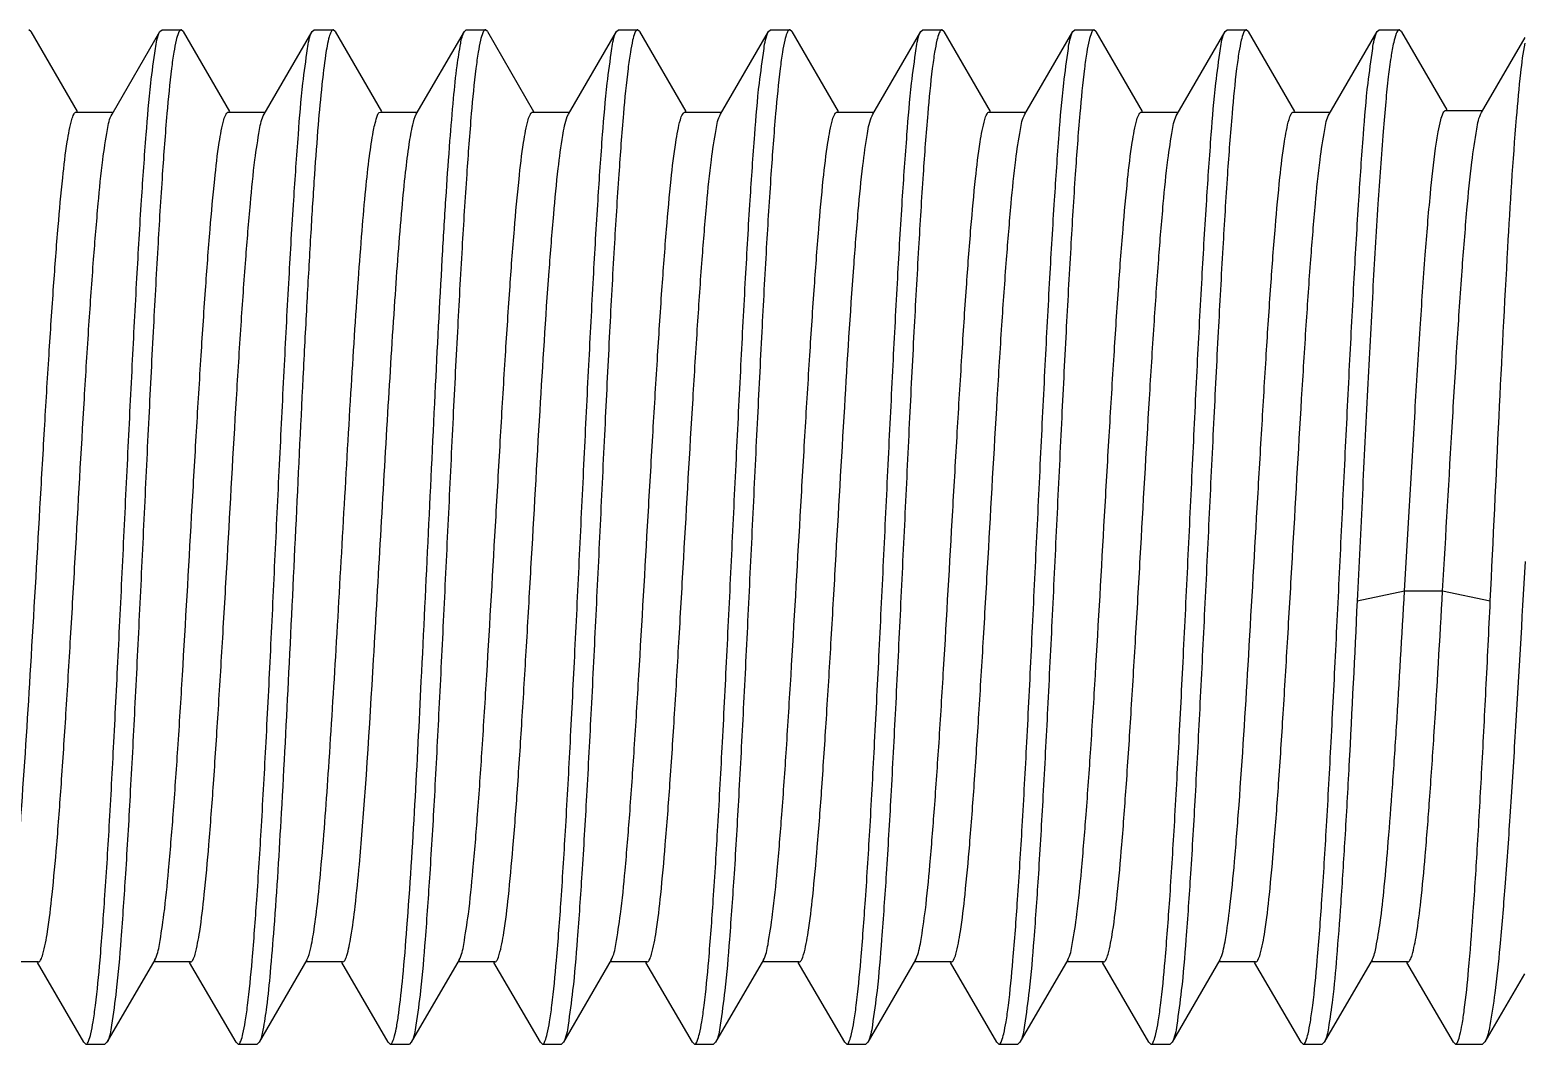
# Model space of a CAD drawing. Extents: x 1725261 to 1937680, y 860327 to 1571294.
# Drawn here: x 1850556 to 1850674.7, y 1227794.4 to 1227874.9 of the extents above; entities that cross this region are included whole.
import ezdxf

# ---------------------------------------------------------------- set-up
doc = ezdxf.new("R2010")
doc.units = 0
doc.header["$LTSCALE"] = 1000
doc.header["$MEASUREMENT"] = 0

msp = doc.modelspace()

# ---------------------------------------------------------------- linework, layer by layer
at = {"linetype": 'Continuous'}
for p, q in [((1850556.03, 1227874.78), (1850555.87, 1227874.91)), ((1850556.03, 1227874.78), (1850559.71, 1227868.43)), ((1850562.47, 1227868.23), (1850566.28, 1227874.78)), ((1850566.28, 1227874.78), (1850566.44, 1227874.91)), ((1850566.44, 1227874.91), (1850567.95, 1227874.91)), ((1850566.44, 1227874.91), (1850567.95, 1227874.91)), ((1850567.95, 1227874.91), (1850567.93, 1227874.91)), ((1850568.11, 1227874.78), (1850567.95, 1227874.91)), ((1850568.11, 1227874.78), (1850571.79, 1227868.43)), ((1850574.55, 1227868.23), (1850578.36, 1227874.78)), ((1850578.36, 1227874.78), (1850578.52, 1227874.91)), ((1850578.52, 1227874.91), (1850580.04, 1227874.91)), ((1850578.52, 1227874.91), (1850580.04, 1227874.91)), ((1850580.04, 1227874.91), (1850580.01, 1227874.91)), ((1850580.19, 1227874.78), (1850580.04, 1227874.91)), ((1850580.19, 1227874.78), (1850583.87, 1227868.43)), ((1850586.63, 1227868.23), (1850590.45, 1227874.78)), ((1850590.45, 1227874.78), (1850590.6, 1227874.91)), ((1850590.6, 1227874.91), (1850592.12, 1227874.91)), ((1850590.6, 1227874.91), (1850592.12, 1227874.91)), ((1850592.12, 1227874.91), (1850592.09, 1227874.91)), ((1850592.28, 1227874.78), (1850592.12, 1227874.91)), ((1850592.28, 1227874.78), (1850595.95, 1227868.43)), ((1850598.72, 1227868.23), (1850602.53, 1227874.78)), ((1850602.53, 1227874.78), (1850602.69, 1227874.91)), ((1850602.69, 1227874.91), (1850604.2, 1227874.91)), ((1850602.69, 1227874.91), (1850604.2, 1227874.91)), ((1850604.2, 1227874.91), (1850604.18, 1227874.91)), ((1850604.36, 1227874.78), (1850604.2, 1227874.91)), ((1850604.36, 1227874.78), (1850608.04, 1227868.43)), ((1850610.8, 1227868.23), (1850614.61, 1227874.78)), ((1850614.61, 1227874.78), (1850614.77, 1227874.91)), ((1850614.77, 1227874.91), (1850616.28, 1227874.91)), ((1850614.77, 1227874.91), (1850616.28, 1227874.91)), ((1850616.28, 1227874.91), (1850616.26, 1227874.91)), ((1850616.44, 1227874.78), (1850616.28, 1227874.91)), ((1850616.44, 1227874.78), (1850620.12, 1227868.43)), ((1850622.88, 1227868.23), (1850626.69, 1227874.78)), ((1850626.69, 1227874.78), (1850626.85, 1227874.91)), ((1850626.85, 1227874.91), (1850628.36, 1227874.91)), ((1850626.85, 1227874.91), (1850628.36, 1227874.91)), ((1850628.36, 1227874.91), (1850628.34, 1227874.91)), ((1850628.52, 1227874.78), (1850628.36, 1227874.91)), ((1850628.52, 1227874.78), (1850632.2, 1227868.43)), ((1850634.96, 1227868.23), (1850638.77, 1227874.78)), ((1850638.77, 1227874.78), (1850638.93, 1227874.91)), ((1850638.93, 1227874.91), (1850640.44, 1227874.91)), ((1850638.93, 1227874.91), (1850640.44, 1227874.91)), ((1850640.44, 1227874.91), (1850640.42, 1227874.91)), ((1850640.6, 1227874.78), (1850640.44, 1227874.91)), ((1850640.6, 1227874.78), (1850644.28, 1227868.43)), ((1850647.04, 1227868.23), (1850650.85, 1227874.78)), ((1850650.85, 1227874.78), (1850651.01, 1227874.91)), ((1850651.01, 1227874.91), (1850652.53, 1227874.91)), ((1850651.01, 1227874.91), (1850652.53, 1227874.91)), ((1850652.53, 1227874.91), (1850652.5, 1227874.91)), ((1850652.68, 1227874.78), (1850652.53, 1227874.91)), ((1850652.68, 1227874.78), (1850656.36, 1227868.43)), ((1850659.12, 1227868.23), (1850662.94, 1227874.78)), ((1850662.94, 1227874.78), (1850663.09, 1227874.91)), ((1850663.09, 1227874.91), (1850664.68, 1227874.91)), ((1850663.09, 1227874.91), (1850664.68, 1227874.91)), ((1850664.68, 1227874.91), (1850664.66, 1227874.91)), ((1850664.86, 1227874.76), (1850664.68, 1227874.91)), ((1850664.86, 1227874.76), (1850668.45, 1227868.56)), ((1850671.22, 1227868.36), (1850674.68, 1227874.31)), ((1850668.38, 1227868.52), (1850671.31, 1227868.52)), ((1850559.64, 1227868.39), (1850562.56, 1227868.39)), ((1850571.72, 1227868.39), (1850574.65, 1227868.39)), ((1850583.8, 1227868.39), (1850586.73, 1227868.39)), ((1850595.88, 1227868.39), (1850598.81, 1227868.39)), ((1850598.62, 1227868.03), (1850598.72, 1227868.23)), ((1850607.97, 1227868.39), (1850610.89, 1227868.39)), ((1850620.05, 1227868.39), (1850622.97, 1227868.39)), ((1850622.82, 1227868.1), (1850622.88, 1227868.23)), ((1850632.13, 1227868.39), (1850635.06, 1227868.39)), ((1850644.21, 1227868.39), (1850647.14, 1227868.39)), ((1850656.29, 1227868.39), (1850659.22, 1227868.39)), ((1850661.34, 1227829.56), (1850665.11, 1227830.38)), ((1850665.11, 1227830.38), (1850668.13, 1227830.38)), ((1850668.13, 1227830.38), (1850671.91, 1227829.56)), ((1850556.62, 1227800.89), (1850553.86, 1227800.89)), ((1850560.24, 1227794.51), (1850556.55, 1227800.85)), ((1850565.87, 1227801.06), (1850562.07, 1227794.51)), ((1850568.7, 1227800.89), (1850565.77, 1227800.89)), ((1850572.32, 1227794.51), (1850568.63, 1227800.85)), ((1850577.95, 1227801.06), (1850574.15, 1227794.51)), ((1850580.78, 1227800.89), (1850577.86, 1227800.89)), ((1850584.4, 1227794.51), (1850580.71, 1227800.85)), ((1850590.03, 1227801.06), (1850586.23, 1227794.51)), ((1850592.86, 1227800.89), (1850589.94, 1227800.89)), ((1850596.49, 1227794.51), (1850592.79, 1227800.85)), ((1850602.11, 1227801.06), (1850598.32, 1227794.51)), ((1850604.95, 1227800.89), (1850602.02, 1227800.89)), ((1850608.57, 1227794.51), (1850604.87, 1227800.85)), ((1850614.2, 1227801.06), (1850610.4, 1227794.51)), ((1850617.03, 1227800.89), (1850614.1, 1227800.89)), ((1850620.65, 1227794.51), (1850616.96, 1227800.85)), ((1850626.28, 1227801.06), (1850622.48, 1227794.51)), ((1850629.11, 1227800.89), (1850626.18, 1227800.89)), ((1850626.28, 1227801.06), (1850626.32, 1227801.15)), ((1850632.73, 1227794.51), (1850629.04, 1227800.85)), ((1850638.36, 1227801.06), (1850634.56, 1227794.51)), ((1850641.19, 1227800.89), (1850638.26, 1227800.89)), ((1850644.81, 1227794.51), (1850641.12, 1227800.85)), ((1850650.44, 1227801.06), (1850646.64, 1227794.51)), ((1850653.27, 1227800.89), (1850650.35, 1227800.89)), ((1850650.44, 1227801.06), (1850650.52, 1227801.22)), ((1850656.9, 1227794.51), (1850653.2, 1227800.85)), ((1850662.52, 1227801.06), (1850658.73, 1227794.51)), ((1850665.35, 1227800.89), (1850662.43, 1227800.89)), ((1850668.98, 1227794.51), (1850665.28, 1227800.85)), ((1850674.62, 1227799.96), (1850671.48, 1227794.55)), ((1850560.24, 1227794.51), (1850560.4, 1227794.37)), ((1850560.4, 1227794.37), (1850561.91, 1227794.37)), ((1850560.4, 1227794.37), (1850561.91, 1227794.37)), ((1850560.4, 1227794.37), (1850560.42, 1227794.37)), ((1850562.07, 1227794.51), (1850561.91, 1227794.37)), ((1850572.32, 1227794.51), (1850572.48, 1227794.37)), ((1850572.48, 1227794.37), (1850573.99, 1227794.37)), ((1850572.48, 1227794.37), (1850573.99, 1227794.37)), ((1850572.48, 1227794.37), (1850572.5, 1227794.37)), ((1850574.15, 1227794.51), (1850573.99, 1227794.37)), ((1850584.4, 1227794.51), (1850584.56, 1227794.37)), ((1850584.56, 1227794.37), (1850586.08, 1227794.37)), ((1850584.56, 1227794.37), (1850586.08, 1227794.37)), ((1850584.56, 1227794.37), (1850584.58, 1227794.37)), ((1850586.23, 1227794.51), (1850586.08, 1227794.37)), ((1850596.49, 1227794.51), (1850596.64, 1227794.37)), ((1850596.64, 1227794.37), (1850598.16, 1227794.37)), ((1850596.64, 1227794.37), (1850598.16, 1227794.37)), ((1850596.64, 1227794.37), (1850596.67, 1227794.37)), ((1850598.32, 1227794.51), (1850598.16, 1227794.37)), ((1850608.57, 1227794.51), (1850608.73, 1227794.37)), ((1850608.73, 1227794.37), (1850610.24, 1227794.37)), ((1850608.73, 1227794.37), (1850610.24, 1227794.37)), ((1850608.73, 1227794.37), (1850608.75, 1227794.37)), ((1850610.4, 1227794.51), (1850610.24, 1227794.37)), ((1850620.65, 1227794.51), (1850620.81, 1227794.37)), ((1850620.81, 1227794.37), (1850622.32, 1227794.37)), ((1850620.81, 1227794.37), (1850622.32, 1227794.37)), ((1850620.81, 1227794.37), (1850620.83, 1227794.37)), ((1850622.48, 1227794.51), (1850622.32, 1227794.37)), ((1850632.73, 1227794.51), (1850632.89, 1227794.37)), ((1850632.89, 1227794.37), (1850634.4, 1227794.37)), ((1850632.89, 1227794.37), (1850634.4, 1227794.37)), ((1850632.89, 1227794.37), (1850632.91, 1227794.37)), ((1850634.56, 1227794.51), (1850634.4, 1227794.37)), ((1850644.81, 1227794.51), (1850644.97, 1227794.37)), ((1850644.97, 1227794.37), (1850646.49, 1227794.37)), ((1850644.97, 1227794.37), (1850646.49, 1227794.37)), ((1850644.97, 1227794.37), (1850644.99, 1227794.37)), ((1850646.64, 1227794.51), (1850646.49, 1227794.37)), ((1850656.9, 1227794.51), (1850657.05, 1227794.37)), ((1850657.05, 1227794.37), (1850658.57, 1227794.37)), ((1850657.05, 1227794.37), (1850658.57, 1227794.37)), ((1850657.05, 1227794.37), (1850657.08, 1227794.37)), ((1850658.73, 1227794.51), (1850658.57, 1227794.37)), ((1850668.98, 1227794.51), (1850669.14, 1227794.37)), ((1850669.14, 1227794.37), (1850671.28, 1227794.37)), ((1850669.14, 1227794.37), (1850671.28, 1227794.37)), ((1850669.14, 1227794.37), (1850669.16, 1227794.37)), ((1850671.48, 1227794.55), (1850671.28, 1227794.37))]:
    msp.add_line(p, q, dxfattribs=at)
for points, knots in [([(1850560.42, 1227794.37), (1850560.52, 1227794.39), (1850560.67, 1227794.72), (1850560.82, 1227795.28), (1850561, 1227796.25), (1850561.26, 1227798.18), (1850561.57, 1227801.43), (1850561.92, 1227806.17), (1850562.28, 1227811.95), (1850562.63, 1227818.55), (1850562.99, 1227825.73), (1850563.35, 1227833.23), (1850563.71, 1227840.79), (1850564.07, 1227848.12), (1850564.43, 1227854.96), (1850564.78, 1227861.08), (1850565.15, 1227866.22), (1850565.47, 1227870.26), (1850565.85, 1227872.95), (1850566.05, 1227874.37), (1850566.28, 1227874.78)], [0, 0, 0, 0, 0.003607, 0.01125, 0.023199, 0.039411, 0.0841, 0.143793, 0.216365, 0.29921, 0.389343, 0.483513, 0.57832, 0.670347, 0.756272, 0.832991, 0.897743, 0.948217, 0.982646, 1, 1, 1, 1]), ([(1850567.93, 1227874.91), (1850567.84, 1227874.89), (1850567.69, 1227874.56), (1850567.53, 1227874), (1850567.35, 1227873.03), (1850567.09, 1227871.1), (1850566.78, 1227867.86), (1850566.43, 1227863.11), (1850566.08, 1227857.33), (1850565.72, 1227850.74), (1850565.36, 1227843.56), (1850565, 1227836.05), (1850564.64, 1227828.5), (1850564.28, 1227821.17), (1850563.92, 1227814.33), (1850563.57, 1227808.21), (1850563.21, 1227803.07), (1850562.89, 1227799.03), (1850562.5, 1227796.34), (1850562.31, 1227794.91), (1850562.07, 1227794.51)], [0, 0, 0, 0, 0.003611, 0.011257, 0.023208, 0.03942, 0.084105, 0.14379, 0.216353, 0.299192, 0.389318, 0.483476, 0.578271, 0.670286, 0.7562, 0.832918, 0.897679, 0.94817, 0.98262, 1, 1, 1, 1]), ([(1850572.5, 1227794.37), (1850572.6, 1227794.39), (1850572.75, 1227794.72), (1850572.9, 1227795.28), (1850573.08, 1227796.25), (1850573.34, 1227798.18), (1850573.65, 1227801.42), (1850574, 1227806.17), (1850574.36, 1227811.95), (1850574.72, 1227818.55), (1850575.08, 1227825.73), (1850575.43, 1227833.23), (1850575.79, 1227840.79), (1850576.15, 1227848.12), (1850576.51, 1227854.96), (1850576.87, 1227861.08), (1850577.23, 1227866.22), (1850577.55, 1227870.26), (1850577.93, 1227872.95), (1850578.13, 1227874.37), (1850578.36, 1227874.78)], [0, 0, 0, 0, 0.003607, 0.01125, 0.023198, 0.03941, 0.084098, 0.143791, 0.216363, 0.299208, 0.389341, 0.48351, 0.578318, 0.670346, 0.756271, 0.83299, 0.897743, 0.948217, 0.982646, 1, 1, 1, 1]), ([(1850580.01, 1227874.91), (1850579.94, 1227874.89), (1850579.82, 1227874.69), (1850579.61, 1227874.05), (1850579.37, 1227872.61), (1850579.09, 1227870.29), (1850578.81, 1227867.13), (1850578.52, 1227863.22), (1850578.24, 1227858.64), (1850577.95, 1227853.51), (1850577.55, 1227845.91), (1850577.08, 1227835.98), (1850576.52, 1227824.21), (1850575.96, 1227813.4), (1850575.55, 1227806.63), (1850575.32, 1227803.59)], [0, 0, 0, 0, 0.002964, 0.008737, 0.029566, 0.062647, 0.107305, 0.162537, 0.227082, 0.299454, 0.377979, 0.546128, 0.716059, 0.872129, 1, 1, 1, 1]), ([(1850585.89, 1227803.59), (1850586.38, 1227810.12), (1850586.91, 1227820.58), (1850587.6, 1227834.95), (1850588.14, 1227846.35), (1850588.61, 1227855.38), (1850589, 1227861.84), (1850589.28, 1227865.87), (1850589.56, 1227869.21), (1850589.82, 1227871.81), (1850590.1, 1227873.57), (1850590.28, 1227874.5), (1850590.45, 1227874.78)], [0, 0, 0, 0, 0.275142, 0.440178, 0.604823, 0.754782, 0.820106, 0.877048, 0.924377, 0.961083, 0.986411, 1, 1, 1, 1]), ([(1850592.09, 1227874.91), (1850592, 1227874.89), (1850591.85, 1227874.56), (1850591.69, 1227874), (1850591.52, 1227873.03), (1850591.26, 1227871.1), (1850590.95, 1227867.86), (1850590.6, 1227863.11), (1850590.24, 1227857.33), (1850589.88, 1227850.74), (1850589.52, 1227843.56), (1850589.16, 1227836.05), (1850588.8, 1227828.5), (1850588.44, 1227821.17), (1850588.09, 1227814.33), (1850587.73, 1227808.21), (1850587.37, 1227803.07), (1850587.05, 1227799.03), (1850586.67, 1227796.34), (1850586.47, 1227794.91), (1850586.23, 1227794.51)], [0, 0, 0, 0, 0.003611, 0.011258, 0.023209, 0.039422, 0.084108, 0.143794, 0.216356, 0.299189, 0.389308, 0.483464, 0.57826, 0.670281, 0.756203, 0.832923, 0.897683, 0.948172, 0.982621, 1, 1, 1, 1]), ([(1850596.67, 1227794.37), (1850596.76, 1227794.39), (1850596.91, 1227794.72), (1850597.07, 1227795.28), (1850597.24, 1227796.25), (1850597.51, 1227798.18), (1850597.81, 1227801.42), (1850598.17, 1227806.17), (1850598.52, 1227811.95), (1850598.88, 1227818.55), (1850599.24, 1227825.73), (1850599.6, 1227833.23), (1850599.96, 1227840.79), (1850600.32, 1227848.12), (1850600.68, 1227854.96), (1850601.03, 1227861.08), (1850601.39, 1227866.22), (1850601.71, 1227870.26), (1850602.1, 1227872.95), (1850602.29, 1227874.37), (1850602.53, 1227874.78)], [0, 0, 0, 0, 0.003606, 0.011248, 0.023195, 0.039405, 0.08409, 0.14378, 0.216352, 0.299204, 0.389345, 0.483519, 0.578326, 0.67035, 0.756268, 0.832985, 0.897739, 0.948216, 0.982646, 1, 1, 1, 1]), ([(1850604.18, 1227874.91), (1850604.08, 1227874.89), (1850603.93, 1227874.56), (1850603.78, 1227874), (1850603.6, 1227873.03), (1850603.34, 1227871.1), (1850603.03, 1227867.86), (1850602.68, 1227863.11), (1850602.32, 1227857.33), (1850601.96, 1227850.74), (1850601.61, 1227843.56), (1850601.25, 1227836.05), (1850600.89, 1227828.5), (1850600.53, 1227821.17), (1850600.17, 1227814.33), (1850599.81, 1227808.21), (1850599.45, 1227803.07), (1850599.13, 1227799.03), (1850598.75, 1227796.34), (1850598.55, 1227794.91), (1850598.32, 1227794.51)], [0, 0, 0, 0, 0.003611, 0.011258, 0.023209, 0.039423, 0.08411, 0.143796, 0.216358, 0.299191, 0.38931, 0.483466, 0.578262, 0.670283, 0.756204, 0.832924, 0.897683, 0.948172, 0.982621, 1, 1, 1, 1]), ([(1850608.75, 1227794.37), (1850608.84, 1227794.39), (1850608.99, 1227794.72), (1850609.15, 1227795.28), (1850609.33, 1227796.25), (1850609.59, 1227798.18), (1850609.9, 1227801.42), (1850610.25, 1227806.17), (1850610.6, 1227811.95), (1850610.96, 1227818.55), (1850611.32, 1227825.73), (1850611.68, 1227833.23), (1850612.04, 1227840.79), (1850612.4, 1227848.12), (1850612.76, 1227854.96), (1850613.11, 1227861.08), (1850613.47, 1227866.22), (1850613.79, 1227870.26), (1850614.18, 1227872.95), (1850614.37, 1227874.37), (1850614.61, 1227874.78)], [0, 0, 0, 0, 0.003606, 0.011248, 0.023195, 0.039405, 0.08409, 0.14378, 0.216352, 0.299203, 0.389344, 0.483517, 0.578325, 0.670349, 0.756267, 0.832984, 0.897738, 0.948215, 0.982646, 1, 1, 1, 1]), ([(1850616.26, 1227874.91), (1850616.16, 1227874.89), (1850616.01, 1227874.56), (1850615.86, 1227874), (1850615.68, 1227873.03), (1850615.42, 1227871.1), (1850615.11, 1227867.86), (1850614.76, 1227863.11), (1850614.4, 1227857.33), (1850614.05, 1227850.74), (1850613.69, 1227843.56), (1850613.33, 1227836.05), (1850612.97, 1227828.5), (1850612.61, 1227821.17), (1850612.25, 1227814.33), (1850611.9, 1227808.21), (1850611.53, 1227803.07), (1850611.21, 1227799.03), (1850610.83, 1227796.34), (1850610.63, 1227794.91), (1850610.4, 1227794.51)], [0, 0, 0, 0, 0.003611, 0.011259, 0.02321, 0.039423, 0.084111, 0.143798, 0.21636, 0.299193, 0.389312, 0.483468, 0.578264, 0.670284, 0.756205, 0.832924, 0.897684, 0.948172, 0.982621, 1, 1, 1, 1]), ([(1850620.83, 1227794.37), (1850620.92, 1227794.39), (1850621.08, 1227794.72), (1850621.23, 1227795.28), (1850621.41, 1227796.25), (1850621.67, 1227798.18), (1850621.98, 1227801.42), (1850622.33, 1227806.17), (1850622.69, 1227811.95), (1850623.04, 1227818.55), (1850623.4, 1227825.73), (1850623.76, 1227833.23), (1850624.12, 1227840.79), (1850624.48, 1227848.12), (1850624.84, 1227854.96), (1850625.19, 1227861.08), (1850625.56, 1227866.22), (1850625.88, 1227870.26), (1850626.26, 1227872.95), (1850626.46, 1227874.37), (1850626.69, 1227874.78)], [0, 0, 0, 0, 0.003606, 0.011248, 0.023195, 0.039405, 0.08409, 0.143779, 0.216351, 0.299203, 0.389343, 0.483516, 0.578323, 0.670348, 0.756266, 0.832984, 0.897738, 0.948215, 0.982646, 1, 1, 1, 1]), ([(1850628.34, 1227874.91), (1850628.25, 1227874.89), (1850628.1, 1227874.56), (1850627.94, 1227874), (1850627.76, 1227873.03), (1850627.5, 1227871.1), (1850627.19, 1227867.86), (1850626.84, 1227863.11), (1850626.49, 1227857.33), (1850626.13, 1227850.74), (1850625.77, 1227843.56), (1850625.41, 1227836.05), (1850625.05, 1227828.5), (1850624.69, 1227821.17), (1850624.33, 1227814.32), (1850623.98, 1227808.21), (1850623.61, 1227803.07), (1850623.3, 1227799.03), (1850622.91, 1227796.34), (1850622.71, 1227794.91), (1850622.48, 1227794.51)], [0, 0, 0, 0, 0.003612, 0.011261, 0.023213, 0.039428, 0.084118, 0.143807, 0.216371, 0.299205, 0.389325, 0.48348, 0.578274, 0.670292, 0.75621, 0.832928, 0.897687, 0.948173, 0.982621, 1, 1, 1, 1]), ([(1850632.91, 1227794.37), (1850633.01, 1227794.39), (1850633.16, 1227794.72), (1850633.31, 1227795.28), (1850633.49, 1227796.25), (1850633.75, 1227798.18), (1850634.06, 1227801.42), (1850634.41, 1227806.17), (1850634.77, 1227811.95), (1850635.13, 1227818.55), (1850635.48, 1227825.73), (1850635.84, 1227833.23), (1850636.2, 1227840.79), (1850636.56, 1227848.12), (1850636.92, 1227854.96), (1850637.28, 1227861.08), (1850637.64, 1227866.22), (1850637.96, 1227870.26), (1850638.34, 1227872.95), (1850638.54, 1227874.37), (1850638.77, 1227874.78)], [0, 0, 0, 0, 0.003606, 0.011247, 0.023194, 0.039403, 0.084087, 0.143776, 0.216347, 0.299198, 0.389337, 0.483508, 0.578316, 0.670341, 0.75626, 0.832979, 0.897735, 0.948214, 0.982645, 1, 1, 1, 1]), ([(1850640.42, 1227874.91), (1850640.33, 1227874.89), (1850640.18, 1227874.56), (1850640.02, 1227874), (1850639.84, 1227873.03), (1850639.58, 1227871.1), (1850639.27, 1227867.86), (1850638.92, 1227863.11), (1850638.57, 1227857.33), (1850638.21, 1227850.74), (1850637.85, 1227843.56), (1850637.49, 1227836.05), (1850637.13, 1227828.5), (1850636.77, 1227821.17), (1850636.41, 1227814.32), (1850636.06, 1227808.21), (1850635.7, 1227803.07), (1850635.38, 1227799.03), (1850634.99, 1227796.34), (1850634.8, 1227794.91), (1850634.56, 1227794.51)], [0, 0, 0, 0, 0.003612, 0.011261, 0.023214, 0.039428, 0.084119, 0.143809, 0.216373, 0.299207, 0.389327, 0.483482, 0.578276, 0.670293, 0.756211, 0.832929, 0.897687, 0.948174, 0.982621, 1, 1, 1, 1]), ([(1850644.99, 1227794.37), (1850645.09, 1227794.39), (1850645.24, 1227794.72), (1850645.39, 1227795.28), (1850645.57, 1227796.25), (1850645.83, 1227798.18), (1850646.14, 1227801.42), (1850646.49, 1227806.17), (1850646.85, 1227811.95), (1850647.21, 1227818.55), (1850647.57, 1227825.73), (1850647.93, 1227833.23), (1850648.29, 1227840.79), (1850648.64, 1227848.12), (1850649, 1227854.96), (1850649.36, 1227861.08), (1850649.72, 1227866.22), (1850650.04, 1227870.26), (1850650.42, 1227872.95), (1850650.62, 1227874.37), (1850650.85, 1227874.78)], [0, 0, 0, 0, 0.003606, 0.011247, 0.023193, 0.039403, 0.084087, 0.143775, 0.216347, 0.299197, 0.389335, 0.483507, 0.578314, 0.670339, 0.756259, 0.832978, 0.897734, 0.948214, 0.982645, 1, 1, 1, 1]), ([(1850652.5, 1227874.91), (1850652.41, 1227874.89), (1850652.26, 1227874.56), (1850652.1, 1227874), (1850651.93, 1227873.03), (1850651.66, 1227871.1), (1850651.36, 1227867.86), (1850651, 1227863.11), (1850650.65, 1227857.33), (1850650.29, 1227850.74), (1850649.93, 1227843.56), (1850649.57, 1227836.05), (1850649.21, 1227828.5), (1850648.85, 1227821.17), (1850648.49, 1227814.32), (1850648.14, 1227808.21), (1850647.78, 1227803.07), (1850647.46, 1227799.03), (1850647.08, 1227796.34), (1850646.88, 1227794.91), (1850646.64, 1227794.51)], [0, 0, 0, 0, 0.003613, 0.011261, 0.023214, 0.039429, 0.08412, 0.143811, 0.216375, 0.299209, 0.389329, 0.483484, 0.578278, 0.670294, 0.756212, 0.83293, 0.897688, 0.948174, 0.982621, 1, 1, 1, 1]), ([(1850657.08, 1227794.37), (1850657.17, 1227794.39), (1850657.32, 1227794.72), (1850657.48, 1227795.28), (1850657.65, 1227796.25), (1850657.92, 1227798.18), (1850658.22, 1227801.42), (1850658.58, 1227806.17), (1850658.93, 1227811.95), (1850659.29, 1227818.55), (1850659.65, 1227825.73), (1850660.01, 1227833.23), (1850660.37, 1227840.79), (1850660.73, 1227848.12), (1850661.09, 1227854.96), (1850661.44, 1227861.08), (1850661.8, 1227866.22), (1850662.12, 1227870.26), (1850662.51, 1227872.95), (1850662.7, 1227874.37), (1850662.94, 1227874.78)], [0, 0, 0, 0, 0.003606, 0.011247, 0.023193, 0.039403, 0.084086, 0.143774, 0.216346, 0.299196, 0.389334, 0.483505, 0.578313, 0.670338, 0.756258, 0.832977, 0.897733, 0.948213, 0.982645, 1, 1, 1, 1]), ([(1850664.66, 1227874.91), (1850664.55, 1227874.89), (1850664.38, 1227874.48), (1850664.2, 1227873.81), (1850664, 1227872.62), (1850663.79, 1227871.06), (1850663.59, 1227869.09), (1850663.3, 1227865.72), (1850662.95, 1227860.69), (1850662.55, 1227853.86), (1850662.15, 1227846.17), (1850661.75, 1227837.97), (1850661.48, 1227832.38), (1850661.34, 1227829.56)], [0, 0, 0, 0, 0.00759, 0.023989, 0.049698, 0.084571, 0.128273, 0.180348, 0.307263, 0.459782, 0.631209, 0.813963, 1, 1, 1, 1]), ([(1850671.91, 1227829.56), (1850672.15, 1227834.44), (1850672.58, 1227843.79), (1850673.23, 1227856.59), (1850673.78, 1227865.69), (1850674.28, 1227871.1), (1850674.52, 1227873.08), (1850674.68, 1227873.85)], [0, 0, 0, 0, 0.33063, 0.632635, 0.865973, 0.946815, 1, 1, 1, 1]), ([(1850665.11, 1227830.38), (1850665.25, 1227832.77), (1850665.52, 1227837.51), (1850665.92, 1227844.45), (1850666.32, 1227850.95), (1850666.71, 1227856.72), (1850667.1, 1227861.49), (1850667.45, 1227864.76), (1850667.74, 1227866.7), (1850667.94, 1227867.67), (1850668.1, 1227868.21), (1850668.29, 1227868.52), (1850668.38, 1227868.52)], [0, 0, 0, 0, 0.187168, 0.370928, 0.54308, 0.695912, 0.822629, 0.917653, 0.951962, 0.977016, 0.992738, 1, 1, 1, 1]), ([(1850553.86, 1227801.2), (1850554.05, 1227801.66), (1850554.29, 1227803.01), (1850554.64, 1227805.54), (1850554.98, 1227809.1), (1850555.48, 1227815.5), (1850556.06, 1227824.88), (1850556.63, 1227834.83), (1850557.1, 1227843.07), (1850557.45, 1227848.95), (1850557.81, 1227854.33), (1850558.16, 1227859.01), (1850558.51, 1227862.85), (1850558.83, 1227865.66), (1850559.15, 1227867.4), (1850559.39, 1227868.16), (1850559.56, 1227868.39), (1850559.64, 1227868.39)], [0, 0, 0, 0, 0.021934, 0.060252, 0.1138, 0.180755, 0.345177, 0.530709, 0.623344, 0.711545, 0.792219, 0.862544, 0.920069, 0.962821, 0.989426, 0.996537, 1, 1, 1, 1]), ([(1850556.62, 1227800.89), (1850556.7, 1227800.89), (1850556.87, 1227801.13), (1850557.11, 1227801.91), (1850557.43, 1227803.69), (1850557.76, 1227806.57), (1850558.12, 1227810.49), (1850558.47, 1227815.28), (1850558.83, 1227820.76), (1850559.19, 1227826.74), (1850559.67, 1227835.09), (1850560.13, 1227843.36), (1850560.62, 1227851.26), (1850560.98, 1227856.43), (1850561.34, 1227860.8), (1850561.67, 1227864.26), (1850562.03, 1227866.61), (1850562.26, 1227867.86), (1850562.47, 1227868.23)], [0, 0, 0, 0, 0.003515, 0.010772, 0.03795, 0.08161, 0.140308, 0.211978, 0.294061, 0.383612, 0.477415, 0.664253, 0.750571, 0.827951, 0.893624, 0.945254, 0.981055, 1, 1, 1, 1]), ([(1850565.87, 1227801.06), (1850566.08, 1227801.43), (1850566.31, 1227802.68), (1850566.67, 1227805.03), (1850567, 1227808.49), (1850567.36, 1227812.86), (1850567.72, 1227818.03), (1850568.21, 1227825.93), (1850568.67, 1227834.2), (1850569.15, 1227842.55), (1850569.51, 1227848.53), (1850569.87, 1227854.01), (1850570.22, 1227858.79), (1850570.58, 1227862.72), (1850570.9, 1227865.6), (1850571.23, 1227867.38), (1850571.46, 1227868.15), (1850571.64, 1227868.39), (1850571.72, 1227868.39)], [0, 0, 0, 0, 0.018976, 0.054803, 0.106453, 0.172139, 0.249526, 0.335844, 0.522668, 0.616459, 0.705997, 0.788066, 0.859722, 0.918409, 0.962059, 0.989231, 0.996484, 1, 1, 1, 1]), ([(1850568.7, 1227800.89), (1850568.78, 1227800.89), (1850568.96, 1227801.13), (1850569.19, 1227801.91), (1850569.52, 1227803.69), (1850569.84, 1227806.57), (1850570.2, 1227810.49), (1850570.55, 1227815.28), (1850570.91, 1227820.76), (1850571.27, 1227826.74), (1850571.75, 1227835.09), (1850572.21, 1227843.36), (1850572.7, 1227851.26), (1850573.06, 1227856.43), (1850573.42, 1227860.8), (1850573.75, 1227864.26), (1850574.11, 1227866.61), (1850574.34, 1227867.86), (1850574.55, 1227868.23)], [0, 0, 0, 0, 0.003517, 0.010771, 0.037949, 0.081609, 0.140308, 0.211979, 0.294062, 0.383613, 0.477416, 0.664254, 0.750571, 0.827951, 0.893623, 0.945253, 0.981055, 1, 1, 1, 1]), ([(1850579.09, 1227808.62), (1850579.32, 1227811.18), (1850579.73, 1227816.88), (1850580.29, 1227825.99), (1850580.85, 1227835.91), (1850581.41, 1227845.71), (1850581.9, 1227853.38), (1850582.31, 1227858.77), (1850582.59, 1227862.05), (1850582.87, 1227864.63), (1850583.16, 1227866.64), (1850583.39, 1227867.67), (1850583.64, 1227868.39), (1850583.8, 1227868.39)], [0, 0, 0, 0, 0.128499, 0.285338, 0.455997, 0.624629, 0.775582, 0.839957, 0.89488, 0.939089, 0.971598, 0.991791, 1, 1, 1, 1]), ([(1850582.11, 1227808.62), (1850582.59, 1227814.05), (1850583.12, 1227822.75), (1850583.81, 1227834.71), (1850584.35, 1227844.21), (1850584.89, 1227852.89), (1850585.35, 1227859.27), (1850585.75, 1227863.4), (1850586.02, 1227865.62), (1850586.29, 1227867.15), (1850586.48, 1227867.97), (1850586.63, 1227868.23)], [0, 0, 0, 0, 0.273163, 0.437049, 0.600835, 0.7505, 0.873256, 0.921165, 0.958687, 0.985083, 1, 1, 1, 1]), ([(1850590.03, 1227801.06), (1850590.25, 1227801.43), (1850590.47, 1227802.68), (1850590.84, 1227805.03), (1850591.17, 1227808.49), (1850591.53, 1227812.86), (1850591.88, 1227818.03), (1850592.37, 1227825.93), (1850592.84, 1227834.2), (1850593.32, 1227842.55), (1850593.67, 1227848.53), (1850594.03, 1227854.01), (1850594.38, 1227858.79), (1850594.74, 1227862.72), (1850595.07, 1227865.6), (1850595.39, 1227867.38), (1850595.63, 1227868.15), (1850595.8, 1227868.39), (1850595.88, 1227868.39)], [0, 0, 0, 0, 0.018976, 0.054803, 0.106453, 0.172139, 0.249526, 0.335844, 0.522668, 0.61646, 0.705997, 0.788066, 0.859722, 0.918409, 0.962059, 0.989231, 0.996485, 1, 1, 1, 1]), ([(1850592.86, 1227800.89), (1850592.94, 1227800.89), (1850593.11, 1227801.12), (1850593.35, 1227801.87), (1850593.67, 1227803.6), (1850593.99, 1227806.4), (1850594.34, 1227810.21), (1850594.69, 1227814.86), (1850595.04, 1227820.2), (1850595.39, 1227826.05), (1850595.86, 1227834.26), (1850596.42, 1227844.19), (1850597, 1227853.56), (1850597.51, 1227859.98), (1850597.84, 1227863.58), (1850598.19, 1227866.16), (1850598.44, 1227867.55), (1850598.62, 1227868.03)], [0, 0, 0, 0, 0.003449, 0.010513, 0.036944, 0.079419, 0.136588, 0.206502, 0.286746, 0.374534, 0.46681, 0.651938, 0.816574, 0.883918, 0.938051, 0.977142, 1, 1, 1, 1]), ([(1850602.11, 1227801.06), (1850602.33, 1227801.43), (1850602.55, 1227802.68), (1850602.92, 1227805.03), (1850603.25, 1227808.49), (1850603.61, 1227812.86), (1850603.96, 1227818.03), (1850604.45, 1227825.93), (1850604.92, 1227834.2), (1850605.4, 1227842.55), (1850605.76, 1227848.53), (1850606.11, 1227854.01), (1850606.47, 1227858.79), (1850606.82, 1227862.72), (1850607.15, 1227865.6), (1850607.47, 1227867.38), (1850607.71, 1227868.15), (1850607.89, 1227868.39), (1850607.97, 1227868.39)], [0, 0, 0, 0, 0.018976, 0.054804, 0.106454, 0.17214, 0.249527, 0.335846, 0.522669, 0.61646, 0.705997, 0.788065, 0.859721, 0.918408, 0.962058, 0.98923, 0.996485, 1, 1, 1, 1]), ([(1850604.95, 1227800.89), (1850605.02, 1227800.89), (1850605.2, 1227801.13), (1850605.44, 1227801.91), (1850605.76, 1227803.69), (1850606.09, 1227806.57), (1850606.44, 1227810.49), (1850606.8, 1227815.28), (1850607.16, 1227820.76), (1850607.51, 1227826.74), (1850607.99, 1227835.09), (1850608.46, 1227843.36), (1850608.95, 1227851.26), (1850609.3, 1227856.43), (1850609.66, 1227860.8), (1850609.99, 1227864.26), (1850610.36, 1227866.61), (1850610.58, 1227867.86), (1850610.8, 1227868.23)], [0, 0, 0, 0, 0.003514, 0.010772, 0.03795, 0.081609, 0.140308, 0.211978, 0.294061, 0.383612, 0.477416, 0.664254, 0.750572, 0.827952, 0.893624, 0.945254, 0.981055, 1, 1, 1, 1]), ([(1850614.2, 1227801.06), (1850614.41, 1227801.43), (1850614.63, 1227802.68), (1850615, 1227805.03), (1850615.33, 1227808.49), (1850615.69, 1227812.86), (1850616.04, 1227818.03), (1850616.53, 1227825.93), (1850617, 1227834.2), (1850617.48, 1227842.55), (1850617.84, 1227848.53), (1850618.2, 1227854.01), (1850618.55, 1227858.79), (1850618.9, 1227862.72), (1850619.23, 1227865.6), (1850619.55, 1227867.38), (1850619.79, 1227868.15), (1850619.97, 1227868.39), (1850620.05, 1227868.39)], [0, 0, 0, 0, 0.018976, 0.054803, 0.106453, 0.172138, 0.249526, 0.335844, 0.522669, 0.61646, 0.705998, 0.788066, 0.859722, 0.918409, 0.962059, 0.98923, 0.996485, 1, 1, 1, 1]), ([(1850617.03, 1227800.89), (1850617.11, 1227800.89), (1850617.28, 1227801.12), (1850617.52, 1227801.88), (1850617.83, 1227803.63), (1850618.16, 1227806.45), (1850618.51, 1227810.3), (1850618.86, 1227814.99), (1850619.21, 1227820.38), (1850619.57, 1227826.27), (1850620.04, 1227834.52), (1850620.61, 1227844.48), (1850621.19, 1227853.86), (1850621.69, 1227860.25), (1850622.03, 1227863.8), (1850622.38, 1227866.32), (1850622.62, 1227867.66), (1850622.82, 1227868.1)], [0, 0, 0, 0, 0.00347, 0.010595, 0.037262, 0.080112, 0.137764, 0.208234, 0.289061, 0.377407, 0.470169, 0.655842, 0.820187, 0.887004, 0.940345, 0.978392, 1, 1, 1, 1]), ([(1850626.32, 1227801.15), (1850626.52, 1227801.57), (1850626.76, 1227802.89), (1850627.12, 1227805.36), (1850627.45, 1227808.89), (1850627.8, 1227813.32), (1850628.16, 1227818.51), (1850628.64, 1227826.39), (1850629.11, 1227834.62), (1850629.58, 1227842.89), (1850629.94, 1227848.81), (1850630.29, 1227854.22), (1850630.64, 1227858.93), (1850630.99, 1227862.8), (1850631.32, 1227865.64), (1850631.64, 1227867.39), (1850631.88, 1227868.16), (1850632.05, 1227868.39), (1850632.13, 1227868.39)], [0, 0, 0, 0, 0.020929, 0.058407, 0.111315, 0.177843, 0.255662, 0.342027, 0.527997, 0.621023, 0.709674, 0.790819, 0.861592, 0.91951, 0.962564, 0.989361, 0.996518, 1, 1, 1, 1]), ([(1850629.11, 1227800.89), (1850629.19, 1227800.89), (1850629.36, 1227801.13), (1850629.6, 1227801.91), (1850629.92, 1227803.69), (1850630.25, 1227806.57), (1850630.61, 1227810.49), (1850630.96, 1227815.28), (1850631.32, 1227820.76), (1850631.68, 1227826.74), (1850632.16, 1227835.09), (1850632.62, 1227843.36), (1850633.11, 1227851.26), (1850633.47, 1227856.43), (1850633.83, 1227860.8), (1850634.16, 1227864.26), (1850634.52, 1227866.61), (1850634.75, 1227867.86), (1850634.96, 1227868.23)], [0, 0, 0, 0, 0.003515, 0.010772, 0.03795, 0.081609, 0.140308, 0.211978, 0.294061, 0.383613, 0.477416, 0.664254, 0.750572, 0.827952, 0.893624, 0.945254, 0.981055, 1, 1, 1, 1]), ([(1850638.36, 1227801.06), (1850638.57, 1227801.43), (1850638.8, 1227802.68), (1850639.16, 1227805.03), (1850639.49, 1227808.49), (1850639.85, 1227812.86), (1850640.21, 1227818.03), (1850640.7, 1227825.93), (1850641.16, 1227834.2), (1850641.64, 1227842.55), (1850642, 1227848.53), (1850642.36, 1227854.01), (1850642.71, 1227858.79), (1850643.07, 1227862.72), (1850643.4, 1227865.6), (1850643.72, 1227867.38), (1850643.96, 1227868.15), (1850644.13, 1227868.39), (1850644.21, 1227868.39)], [0, 0, 0, 0, 0.018976, 0.054803, 0.106453, 0.172138, 0.249526, 0.335844, 0.522669, 0.61646, 0.705998, 0.788066, 0.859722, 0.918408, 0.962058, 0.98923, 0.996486, 1, 1, 1, 1]), ([(1850641.19, 1227800.89), (1850641.27, 1227800.89), (1850641.45, 1227801.13), (1850641.69, 1227801.91), (1850642.01, 1227803.69), (1850642.34, 1227806.57), (1850642.69, 1227810.49), (1850643.04, 1227815.28), (1850643.4, 1227820.76), (1850643.76, 1227826.74), (1850644.24, 1227835.09), (1850644.7, 1227843.36), (1850645.2, 1227851.26), (1850645.55, 1227856.43), (1850645.91, 1227860.8), (1850646.24, 1227864.26), (1850646.6, 1227866.61), (1850646.83, 1227867.86), (1850647.04, 1227868.23)], [0, 0, 0, 0, 0.003516, 0.010772, 0.03795, 0.08161, 0.140309, 0.211979, 0.294062, 0.383613, 0.477415, 0.664252, 0.75057, 0.82795, 0.893623, 0.945253, 0.981055, 1, 1, 1, 1]), ([(1850650.52, 1227801.22), (1850650.71, 1227801.68), (1850650.95, 1227803.04), (1850651.3, 1227805.58), (1850651.64, 1227809.16), (1850652.14, 1227815.56), (1850652.72, 1227824.94), (1850653.28, 1227834.88), (1850653.76, 1227843.11), (1850654.11, 1227848.99), (1850654.46, 1227854.35), (1850654.81, 1227859.03), (1850655.16, 1227862.86), (1850655.49, 1227865.67), (1850655.8, 1227867.4), (1850656.04, 1227868.16), (1850656.21, 1227868.39), (1850656.29, 1227868.39)], [0, 0, 0, 0, 0.022184, 0.060712, 0.114419, 0.181479, 0.345959, 0.531381, 0.623919, 0.712007, 0.792565, 0.862779, 0.920208, 0.962885, 0.989443, 0.996539, 1, 1, 1, 1]), ([(1850653.27, 1227800.89), (1850653.35, 1227800.89), (1850653.53, 1227801.13), (1850653.77, 1227801.91), (1850654.09, 1227803.69), (1850654.42, 1227806.57), (1850654.77, 1227810.49), (1850655.13, 1227815.28), (1850655.48, 1227820.76), (1850655.84, 1227826.74), (1850656.32, 1227835.09), (1850656.79, 1227843.36), (1850657.28, 1227851.26), (1850657.63, 1227856.43), (1850657.99, 1227860.8), (1850658.32, 1227864.26), (1850658.69, 1227866.61), (1850658.91, 1227867.86), (1850659.12, 1227868.23)], [0, 0, 0, 0, 0.003515, 0.010772, 0.037949, 0.081609, 0.140307, 0.211978, 0.294061, 0.383613, 0.477416, 0.664254, 0.750572, 0.827952, 0.893624, 0.945254, 0.981055, 1, 1, 1, 1]), ([(1850668.13, 1227830.38), (1850668.39, 1227834.85), (1850668.76, 1227841.43), (1850669.27, 1227849.89), (1850669.64, 1227855.5), (1850670.02, 1227860.27), (1850670.37, 1227864.04), (1850670.76, 1227866.6), (1850670.98, 1227867.96), (1850671.22, 1227868.36)], [0, 0, 0, 0, 0.352462, 0.517837, 0.667078, 0.794284, 0.894462, 0.96378, 1, 1, 1, 1]), ([(1850674.68, 1227832.7), (1850674.41, 1227828.05), (1850674.03, 1227821.3), (1850673.49, 1227812.67), (1850673.1, 1227807.12), (1850672.71, 1227802.44), (1850672.35, 1227798.77), (1850671.96, 1227796.27), (1850671.71, 1227794.94), (1850671.48, 1227794.55)], [0, 0, 0, 0, 0.364296, 0.529536, 0.676394, 0.800243, 0.897208, 0.964341, 1, 1, 1, 1]), ([(1850661.34, 1227829.56), (1850661.13, 1227825.21), (1850660.83, 1227818.91), (1850660.38, 1227810.91), (1850660.06, 1227805.82), (1850659.74, 1227801.57), (1850659.45, 1227798.26), (1850659.12, 1227796.03), (1850658.92, 1227794.85), (1850658.73, 1227794.51)], [0, 0, 0, 0, 0.371283, 0.537217, 0.683502, 0.805941, 0.901057, 0.966223, 1, 1, 1, 1]), ([(1850662.52, 1227801.06), (1850662.7, 1227801.37), (1850662.91, 1227802.39), (1850663.23, 1227804.31), (1850663.53, 1227807.11), (1850663.84, 1227810.67), (1850664.16, 1227814.91), (1850664.6, 1227821.55), (1850664.9, 1227826.77), (1850665.11, 1227830.38)], [0, 0, 0, 0, 0.036595, 0.103597, 0.199643, 0.322176, 0.467814, 0.632462, 1, 1, 1, 1]), ([(1850665.35, 1227800.89), (1850665.43, 1227800.89), (1850665.6, 1227801.1), (1850665.82, 1227801.81), (1850666.13, 1227803.41), (1850666.44, 1227806.02), (1850666.78, 1227809.59), (1850667.11, 1227813.96), (1850667.59, 1227820.98), (1850667.91, 1227826.53), (1850668.13, 1227830.38)], [0, 0, 0, 0, 0.007446, 0.022456, 0.078431, 0.168451, 0.289886, 0.438909, 0.610718, 1, 1, 1, 1]), ([(1850669.16, 1227794.37), (1850669.24, 1227794.39), (1850669.39, 1227794.68), (1850669.53, 1227795.18), (1850669.7, 1227796.04), (1850669.95, 1227797.76), (1850670.24, 1227800.64), (1850670.57, 1227804.89), (1850670.9, 1227810.09), (1850671.24, 1227816.07), (1850671.58, 1227822.65), (1850671.8, 1227827.21), (1850671.91, 1227829.56)], [0, 0, 0, 0, 0.007495, 0.02305, 0.047285, 0.080154, 0.170897, 0.292587, 0.441411, 0.612652, 0.800854, 1, 1, 1, 1]), ([(1850577.95, 1227801.06), (1850578.1, 1227801.32), (1850578.3, 1227802.14), (1850578.57, 1227803.7), (1850578.84, 1227805.95), (1850579, 1227807.66), (1850579.09, 1227808.62)], [0, 0, 0, 0, 0.117636, 0.32586, 0.622078, 1, 1, 1, 1]), ([(1850580.78, 1227800.89), (1850580.85, 1227800.89), (1850581.01, 1227801.08), (1850581.23, 1227801.73), (1850581.52, 1227803.2), (1850581.82, 1227805.6), (1850582.01, 1227807.52), (1850582.11, 1227808.62)], [0, 0, 0, 0, 0.026262, 0.07815, 0.270743, 0.58079, 1, 1, 1, 1]), ([(1850575.32, 1227803.59), (1850575.23, 1227802.42), (1850575.06, 1227800.33), (1850574.8, 1227797.61), (1850574.51, 1227795.77), (1850574.32, 1227794.8), (1850574.15, 1227794.51)], [0, 0, 0, 0, 0.385275, 0.684175, 0.890131, 1, 1, 1, 1]), ([(1850584.58, 1227794.37), (1850584.66, 1227794.39), (1850584.8, 1227794.64), (1850584.94, 1227795.1), (1850585.1, 1227795.87), (1850585.33, 1227797.42), (1850585.61, 1227800.04), (1850585.79, 1227802.29), (1850585.89, 1227803.59)], [0, 0, 0, 0, 0.026065, 0.079236, 0.161849, 0.273851, 0.583482, 1, 1, 1, 1])]:
    msp.add_open_spline(points, degree=3, knots=knots, dxfattribs=at)

doc.saveas('drawing.dxf')
